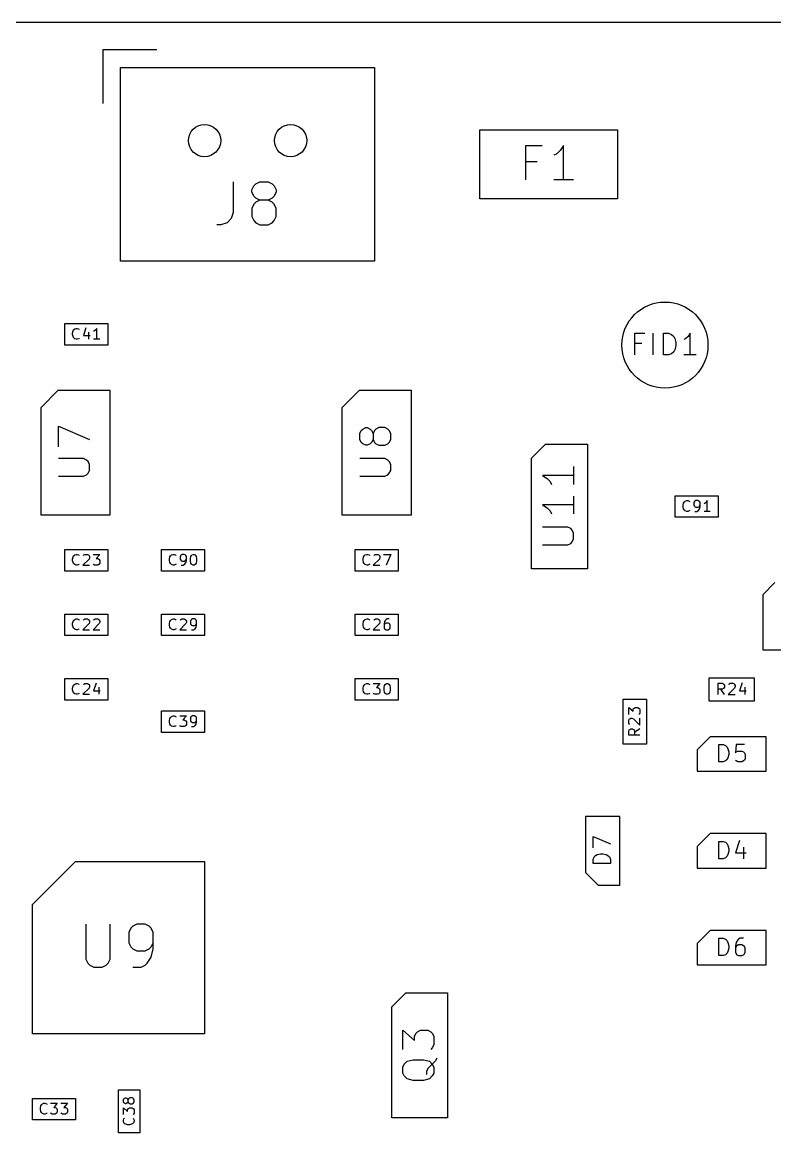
# Model space of a CAD drawing. Header units: millimetres. Extents: x 50 to 150, y -100 to -50.
# Drawn here: x 109.76 to 127.25, y -75.8 to -50 of the extents above; entities that cross this region are included whole.
import ezdxf

# ---------------------------------------------------------------- set-up
doc = ezdxf.new("R2010")
doc.units = ezdxf.units.MM
doc.layers.add('Edge.Cuts', color=254, linetype='CONTINUOUS', true_color=0xd0d2cd)
doc.layers.add('F.Fab', color=9, linetype='CONTINUOUS', true_color=0xafafaf)

msp = doc.modelspace()

# ---------------------------------------------------------------- linework, layer by layer
at = {"layer": 'Edge.Cuts', "linetype": 'CONTINUOUS'}
msp.add_line((52, -50), (148, -50), dxfattribs=at)
at = {"layer": 'Edge.Cuts'}
for centre in [(114, -52.75), (116, -52.75)]:
    msp.add_circle(centre, 0.375, dxfattribs=at)
at = {"layer": 'F.Fab', "linetype": 'CONTINUOUS'}
for p, q in [((111.64, -50.64), (111.64, -51.89)), ((112.89, -50.64), (111.64, -50.64)), ((112.05, -51.05), (117.95, -51.05)), ((112.05, -55.55), (112.05, -51.05)), ((117.95, -51.05), (117.95, -55.55)), ((120.4, -52.5), (123.6, -52.5)), ((120.4, -54.1), (120.4, -52.5)), ((123.6, -52.5), (123.6, -54.1)), ((121.466667, -53.663855), (121.466667, -52.863855)), ((121.466667, -52.863855), (121.847619, -52.863855)), ((122.342857, -52.863855), (122.266666, -52.97814)), ((122.342857, -53.663855), (122.342857, -52.863855)), ((122.190476, -53.054331), (122.114285, -53.092426)), ((122.266666, -52.97814), (122.190476, -53.054331)), ((121.733333, -53.244807), (121.466667, -53.244807)), ((122.571428, -53.663855), (122.114285, -53.663855)), ((114.666666, -53.704819), (114.666666, -54.419104)), ((115.095238, -53.895295), (115.142857, -53.800057)), ((115.095238, -53.942914), (115.095238, -53.895295)), ((115.142857, -53.800057), (115.190476, -53.752438)), ((115.190476, -53.752438), (115.285714, -53.704819)), ((115.285714, -53.704819), (115.47619, -53.704819)), ((115.47619, -53.704819), (115.571428, -53.752438)), ((115.571428, -53.752438), (115.619047, -53.800057)), ((115.619047, -53.800057), (115.666666, -53.895295)), ((115.666666, -53.895295), (115.666666, -53.942914)), ((115.142857, -54.038152), (115.095238, -53.942914)), ((115.190476, -54.085771), (115.142857, -54.038152)), ((115.285714, -54.13339), (115.190476, -54.085771)), ((115.285714, -54.13339), (115.190476, -54.181009)), ((115.47619, -54.13339), (115.285714, -54.13339)), ((115.571428, -54.085771), (115.47619, -54.13339)), ((115.571428, -54.181009), (115.47619, -54.13339)), ((115.619047, -54.038152), (115.571428, -54.085771)), ((115.666666, -53.942914), (115.619047, -54.038152)), ((123.6, -54.1), (120.4, -54.1)), ((114.666666, -54.419104), (114.619047, -54.561961)), ((115.142857, -54.228628), (115.095238, -54.323866)), ((115.095238, -54.323866), (115.095238, -54.514342)), ((115.190476, -54.181009), (115.142857, -54.228628)), ((115.619047, -54.228628), (115.571428, -54.181009)), ((115.666666, -54.323866), (115.619047, -54.228628)), ((115.666666, -54.514342), (115.666666, -54.323866)), ((114.523809, -54.6572), (114.380952, -54.704819)), ((114.619047, -54.561961), (114.523809, -54.6572)), ((115.095238, -54.514342), (115.142857, -54.60958)), ((115.142857, -54.60958), (115.190476, -54.6572)), ((115.190476, -54.6572), (115.285714, -54.704819)), ((115.47619, -54.704819), (115.571428, -54.6572)), ((115.571428, -54.6572), (115.619047, -54.60958)), ((115.619047, -54.60958), (115.666666, -54.514342)), ((114.380952, -54.704819), (114.285714, -54.704819)), ((115.285714, -54.704819), (115.47619, -54.704819)), ((117.95, -55.55), (112.05, -55.55)), ((110.75, -57), (111.75, -57)), ((110.75, -57.5), (110.75, -57)), ((111.75, -57), (111.75, -57.5)), ((110.934524, -57.220717), (110.946428, -57.173098)), ((110.934524, -57.256431), (110.934524, -57.220717)), ((110.946428, -57.30405), (110.934524, -57.256431)), ((110.946428, -57.173098), (110.958333, -57.149289)), ((110.958333, -57.149289), (110.982143, -57.125479)), ((110.982143, -57.125479), (111.017857, -57.113574)), ((111.017857, -57.113574), (111.041666, -57.113574)), ((111.041666, -57.113574), (111.077381, -57.125479)), ((111.077381, -57.125479), (111.089285, -57.137384)), ((111.244047, -57.10167), (111.184524, -57.280241)), ((111.303571, -57.196908), (111.303571, -57.363574)), ((111.446428, -57.173098), (111.422619, -57.185003)), ((111.470238, -57.149289), (111.446428, -57.173098)), ((111.494047, -57.113574), (111.470238, -57.149289)), ((111.494047, -57.363574), (111.494047, -57.113574)), ((123.997619, -57.727149), (123.997619, -57.227149)), ((123.997619, -57.227149), (124.235714, -57.227149)), ((124.42619, -57.727149), (124.42619, -57.227149)), ((124.664285, -57.727149), (124.664285, -57.227149)), ((124.664285, -57.227149), (124.783333, -57.227149)), ((124.783333, -57.227149), (124.854761, -57.250959)), ((124.854761, -57.250959), (124.90238, -57.298578)), ((125.283333, -57.227149), (125.235714, -57.298578)), ((125.283333, -57.727149), (125.283333, -57.227149)), ((111.75, -57.5), (110.75, -57.5)), ((110.958333, -57.32786), (110.946428, -57.30405)), ((110.982143, -57.35167), (110.958333, -57.32786)), ((111.017857, -57.363574), (110.982143, -57.35167)), ((111.041666, -57.363574), (111.017857, -57.363574)), ((111.077381, -57.35167), (111.041666, -57.363574)), ((111.089285, -57.339765), (111.077381, -57.35167)), ((111.184524, -57.280241), (111.339285, -57.280241)), ((111.565476, -57.363574), (111.422619, -57.363574)), ((124.164286, -57.465244), (123.997619, -57.465244)), ((124.90238, -57.298578), (124.92619, -57.346197)), ((124.92619, -57.346197), (124.949999, -57.441435)), ((124.949999, -57.512863), (124.92619, -57.608101)), ((124.949999, -57.441435), (124.949999, -57.512863)), ((125.188095, -57.346197), (125.140476, -57.370006)), ((125.235714, -57.298578), (125.188095, -57.346197)), ((124.783333, -57.727149), (124.664285, -57.727149)), ((124.854761, -57.70334), (124.783333, -57.727149)), ((124.90238, -57.65572), (124.854761, -57.70334)), ((124.92619, -57.608101), (124.90238, -57.65572)), ((125.42619, -57.727149), (125.140476, -57.727149)), ((110.2, -58.95), (110.6, -58.55)), ((110.6, -58.55), (111.8, -58.55)), ((111.8, -58.55), (111.8, -61.45)), ((117.2, -58.95), (117.6, -58.55)), ((117.6, -58.55), (118.8, -58.55)), ((118.8, -58.55), (118.8, -61.45)), ((110.2, -61.45), (110.2, -58.95)), ((117.2, -61.45), (117.2, -58.95)), ((110.607365, -59.862856), (110.607365, -59.382856)), ((110.607365, -59.382856), (111.327365, -59.691428)), ((117.607365, -59.554285), (117.641651, -59.485714)), ((117.607365, -59.691428), (117.607365, -59.554285)), ((117.641651, -59.485714), (117.675937, -59.451428)), ((117.675937, -59.451428), (117.744508, -59.417142)), ((117.744508, -59.417142), (117.778794, -59.417142)), ((117.778794, -59.417142), (117.847365, -59.451428)), ((117.847365, -59.451428), (117.881651, -59.485714)), ((117.881651, -59.485714), (117.915937, -59.554285)), ((117.950222, -59.485714), (117.915937, -59.554285)), ((117.915937, -59.554285), (117.915937, -59.691428)), ((117.984508, -59.451428), (117.950222, -59.485714)), ((118.05308, -59.417142), (117.984508, -59.451428)), ((118.190222, -59.417142), (118.05308, -59.417142)), ((118.258794, -59.451428), (118.190222, -59.417142)), ((118.29308, -59.485714), (118.258794, -59.451428)), ((118.327365, -59.554285), (118.29308, -59.485714)), ((118.327365, -59.691428), (118.327365, -59.554285)), ((117.641651, -59.759999), (117.607365, -59.691428)), ((117.675937, -59.794285), (117.641651, -59.759999)), ((117.744508, -59.828571), (117.675937, -59.794285)), ((117.778794, -59.828571), (117.744508, -59.828571)), ((117.847365, -59.794285), (117.778794, -59.828571)), ((117.881651, -59.759999), (117.847365, -59.794285)), ((117.915937, -59.691428), (117.881651, -59.759999)), ((117.915937, -59.691428), (117.950222, -59.759999)), ((117.950222, -59.759999), (117.984508, -59.794285)), ((117.984508, -59.794285), (118.05308, -59.828571)), ((118.05308, -59.828571), (118.190222, -59.828571)), ((118.190222, -59.828571), (118.258794, -59.794285)), ((118.258794, -59.794285), (118.29308, -59.759999)), ((118.29308, -59.759999), (118.327365, -59.691428)), ((121.6, -60.125), (121.925, -59.8)), ((121.925, -59.8), (122.9, -59.8)), ((122.9, -59.8), (122.9, -62.7)), ((111.190222, -60.137142), (110.607365, -60.137142)), ((111.258794, -60.171428), (111.190222, -60.137142)), ((111.29308, -60.205714), (111.258794, -60.171428)), ((111.327365, -60.274285), (111.29308, -60.205714)), ((111.327365, -60.411428), (111.327365, -60.274285)), ((118.190222, -60.137142), (117.607365, -60.137142)), ((118.258794, -60.171428), (118.190222, -60.137142)), ((118.29308, -60.205714), (118.258794, -60.171428)), ((118.327365, -60.274285), (118.29308, -60.205714)), ((118.327365, -60.411428), (118.327365, -60.274285)), ((121.6, -62.7), (121.6, -60.125)), ((122.577365, -60.324285), (122.577365, -60.735714)), ((110.607365, -60.548571), (111.190222, -60.548571)), ((111.190222, -60.548571), (111.258794, -60.514285)), ((111.258794, -60.514285), (111.29308, -60.48)), ((111.29308, -60.48), (111.327365, -60.411428)), ((117.607365, -60.548571), (118.190222, -60.548571)), ((118.190222, -60.548571), (118.258794, -60.514285)), ((118.258794, -60.514285), (118.29308, -60.48)), ((118.29308, -60.48), (118.327365, -60.411428)), ((122.577365, -60.529999), (121.857365, -60.529999)), ((121.857365, -60.529999), (121.960222, -60.598571)), ((121.960222, -60.598571), (122.028794, -60.667142)), ((122.028794, -60.667142), (122.06308, -60.735714)), ((122.577365, -61.009999), (122.577365, -61.421428)), ((124.9375, -61), (125.9375, -61)), ((124.9375, -61.5), (124.9375, -61)), ((125.145833, -61.149289), (125.169643, -61.125479)), ((125.169643, -61.125479), (125.205357, -61.113574)), ((125.205357, -61.113574), (125.229166, -61.113574)), ((125.229166, -61.113574), (125.264881, -61.125479)), ((125.264881, -61.125479), (125.276785, -61.137384)), ((125.383928, -61.137384), (125.372024, -61.161193)), ((125.395833, -61.125479), (125.383928, -61.137384)), ((125.419643, -61.113574), (125.395833, -61.125479)), ((125.467262, -61.113574), (125.419643, -61.113574)), ((125.491071, -61.125479), (125.467262, -61.113574)), ((125.502976, -61.137384), (125.491071, -61.125479)), ((125.514881, -61.161193), (125.502976, -61.137384)), ((125.681547, -61.113574), (125.657738, -61.149289)), ((125.681547, -61.363574), (125.681547, -61.113574)), ((125.9375, -61), (125.9375, -61.5)), ((122.577365, -61.215713), (121.857365, -61.215713)), ((121.857365, -61.215713), (121.960222, -61.284285)), ((121.960222, -61.284285), (122.028794, -61.352856)), ((122.028794, -61.352856), (122.06308, -61.421428)), ((125.122024, -61.220717), (125.133928, -61.173098)), ((125.122024, -61.256431), (125.122024, -61.220717)), ((125.133928, -61.30405), (125.122024, -61.256431)), ((125.133928, -61.173098), (125.145833, -61.149289)), ((125.145833, -61.32786), (125.133928, -61.30405)), ((125.169643, -61.35167), (125.145833, -61.32786)), ((125.205357, -61.363574), (125.169643, -61.35167)), ((125.229166, -61.363574), (125.205357, -61.363574)), ((125.264881, -61.35167), (125.229166, -61.363574)), ((125.276785, -61.339765), (125.264881, -61.35167)), ((125.372024, -61.161193), (125.372024, -61.220717)), ((125.372024, -61.220717), (125.383928, -61.244527)), ((125.383928, -61.244527), (125.395833, -61.256431)), ((125.395833, -61.256431), (125.419643, -61.268336)), ((125.395833, -61.363574), (125.443452, -61.363574)), ((125.419643, -61.268336), (125.467262, -61.268336)), ((125.443452, -61.363574), (125.467262, -61.35167)), ((125.467262, -61.268336), (125.491071, -61.256431)), ((125.467262, -61.35167), (125.479166, -61.339765)), ((125.479166, -61.339765), (125.502976, -61.30405)), ((125.491071, -61.256431), (125.502976, -61.244527)), ((125.502976, -61.244527), (125.514881, -61.220717)), ((125.502976, -61.30405), (125.514881, -61.256431)), ((125.514881, -61.256431), (125.514881, -61.161193)), ((125.633928, -61.173098), (125.610119, -61.185003)), ((125.752976, -61.363574), (125.610119, -61.363574)), ((125.657738, -61.149289), (125.633928, -61.173098)), ((111.8, -61.45), (110.2, -61.45)), ((118.8, -61.45), (117.2, -61.45)), ((125.9375, -61.5), (124.9375, -61.5)), ((122.440222, -61.729999), (121.857365, -61.729999)), ((122.508794, -61.764285), (122.440222, -61.729999)), ((122.54308, -61.798571), (122.508794, -61.764285)), ((122.577365, -61.867142), (122.54308, -61.798571)), ((122.577365, -62.004285), (122.577365, -61.867142)), ((121.857365, -62.141428), (122.440222, -62.141428)), ((122.440222, -62.141428), (122.508794, -62.107142)), ((122.508794, -62.107142), (122.54308, -62.072857)), ((122.54308, -62.072857), (122.577365, -62.004285)), ((110.75, -62.25), (111.75, -62.25)), ((110.75, -62.75), (110.75, -62.25)), ((110.934524, -62.470717), (110.946428, -62.423098)), ((110.946428, -62.423098), (110.958333, -62.399289)), ((110.958333, -62.399289), (110.982143, -62.375479)), ((110.982143, -62.375479), (111.017857, -62.363574)), ((111.017857, -62.363574), (111.041666, -62.363574)), ((111.041666, -62.363574), (111.077381, -62.375479)), ((111.077381, -62.375479), (111.089285, -62.387384)), ((111.184524, -62.387384), (111.196428, -62.375479)), ((111.196428, -62.375479), (111.220238, -62.363574)), ((111.220238, -62.363574), (111.279762, -62.363574)), ((111.279762, -62.363574), (111.303571, -62.375479)), ((111.303571, -62.375479), (111.315476, -62.387384)), ((111.315476, -62.387384), (111.327381, -62.411193)), ((111.327381, -62.435003), (111.315476, -62.470717)), ((111.327381, -62.411193), (111.327381, -62.435003)), ((111.410714, -62.363574), (111.565476, -62.363574)), ((111.565476, -62.363574), (111.482142, -62.458812)), ((111.75, -62.25), (111.75, -62.75)), ((113, -62.25), (114, -62.25)), ((113, -62.75), (113, -62.25)), ((113.184524, -62.470717), (113.196428, -62.423098)), ((113.196428, -62.423098), (113.208333, -62.399289)), ((113.208333, -62.399289), (113.232143, -62.375479)), ((113.232143, -62.375479), (113.267857, -62.363574)), ((113.267857, -62.363574), (113.291666, -62.363574)), ((113.291666, -62.363574), (113.327381, -62.375479)), ((113.327381, -62.375479), (113.339285, -62.387384)), ((113.446428, -62.387384), (113.434524, -62.411193)), ((113.434524, -62.411193), (113.434524, -62.470717)), ((113.458333, -62.375479), (113.446428, -62.387384)), ((113.482143, -62.363574), (113.458333, -62.375479)), ((113.529762, -62.363574), (113.482143, -62.363574)), ((113.553571, -62.375479), (113.529762, -62.363574)), ((113.565476, -62.387384), (113.553571, -62.375479)), ((113.577381, -62.411193), (113.565476, -62.387384)), ((113.577381, -62.506431), (113.577381, -62.411193)), ((113.672619, -62.458812), (113.684523, -62.411193)), ((113.684523, -62.411193), (113.696428, -62.387384)), ((113.696428, -62.387384), (113.708333, -62.375479)), ((113.708333, -62.375479), (113.732142, -62.363574)), ((113.732142, -62.363574), (113.755952, -62.363574)), ((113.755952, -62.363574), (113.779761, -62.375479)), ((113.779761, -62.375479), (113.791666, -62.387384)), ((113.791666, -62.387384), (113.803571, -62.411193)), ((113.803571, -62.411193), (113.815476, -62.458812)), ((114, -62.25), (114, -62.75)), ((117.5, -62.25), (118.5, -62.25)), ((117.5, -62.75), (117.5, -62.25)), ((117.684524, -62.470717), (117.696428, -62.423098)), ((117.696428, -62.423098), (117.708333, -62.399289)), ((117.708333, -62.399289), (117.732143, -62.375479)), ((117.732143, -62.375479), (117.767857, -62.363574)), ((117.767857, -62.363574), (117.791666, -62.363574)), ((117.791666, -62.363574), (117.827381, -62.375479)), ((117.827381, -62.375479), (117.839285, -62.387384)), ((117.934524, -62.387384), (117.946428, -62.375479)), ((117.946428, -62.375479), (117.970238, -62.363574)), ((117.970238, -62.363574), (118.029762, -62.363574)), ((118.029762, -62.363574), (118.053571, -62.375479)), ((118.053571, -62.375479), (118.065476, -62.387384)), ((118.065476, -62.387384), (118.077381, -62.411193)), ((118.077381, -62.435003), (118.065476, -62.470717)), ((118.077381, -62.411193), (118.077381, -62.435003)), ((118.160714, -62.363574), (118.32738, -62.363574)), ((118.32738, -62.363574), (118.220238, -62.613574)), ((118.5, -62.25), (118.5, -62.75)), ((110.934524, -62.506431), (110.934524, -62.470717)), ((110.946428, -62.55405), (110.934524, -62.506431)), ((110.958333, -62.57786), (110.946428, -62.55405)), ((110.982143, -62.60167), (110.958333, -62.57786)), ((111.017857, -62.613574), (110.982143, -62.60167)), ((111.041666, -62.613574), (111.017857, -62.613574)), ((111.077381, -62.60167), (111.041666, -62.613574)), ((111.089285, -62.589765), (111.077381, -62.60167)), ((111.315476, -62.470717), (111.172619, -62.613574)), ((111.172619, -62.613574), (111.327381, -62.613574)), ((111.422619, -62.60167), (111.410714, -62.589765)), ((111.446428, -62.613574), (111.422619, -62.60167)), ((111.517857, -62.613574), (111.446428, -62.613574)), ((111.482142, -62.458812), (111.517857, -62.458812)), ((111.517857, -62.458812), (111.541666, -62.470717)), ((111.541666, -62.60167), (111.517857, -62.613574)), ((111.541666, -62.470717), (111.553571, -62.482622)), ((111.553571, -62.589765), (111.541666, -62.60167)), ((111.553571, -62.482622), (111.565476, -62.506431)), ((111.565476, -62.565955), (111.553571, -62.589765)), ((111.565476, -62.506431), (111.565476, -62.565955)), ((113.184524, -62.506431), (113.184524, -62.470717)), ((113.196428, -62.55405), (113.184524, -62.506431)), ((113.208333, -62.57786), (113.196428, -62.55405)), ((113.232143, -62.60167), (113.208333, -62.57786)), ((113.267857, -62.613574), (113.232143, -62.60167)), ((113.291666, -62.613574), (113.267857, -62.613574)), ((113.327381, -62.60167), (113.291666, -62.613574)), ((113.339285, -62.589765), (113.327381, -62.60167)), ((113.434524, -62.470717), (113.446428, -62.494527)), ((113.446428, -62.494527), (113.458333, -62.506431)), ((113.458333, -62.506431), (113.482143, -62.518336)), ((113.458333, -62.613574), (113.505952, -62.613574)), ((113.482143, -62.518336), (113.529762, -62.518336)), ((113.505952, -62.613574), (113.529762, -62.60167)), ((113.529762, -62.518336), (113.553571, -62.506431)), ((113.529762, -62.60167), (113.541666, -62.589765)), ((113.541666, -62.589765), (113.565476, -62.55405)), ((113.553571, -62.506431), (113.565476, -62.494527)), ((113.565476, -62.494527), (113.577381, -62.470717)), ((113.565476, -62.55405), (113.577381, -62.506431)), ((113.672619, -62.518336), (113.672619, -62.458812)), ((113.684523, -62.565955), (113.672619, -62.518336)), ((113.696428, -62.589765), (113.684523, -62.565955)), ((113.708333, -62.60167), (113.696428, -62.589765)), ((113.732142, -62.613574), (113.708333, -62.60167)), ((113.755952, -62.613574), (113.732142, -62.613574)), ((113.779761, -62.60167), (113.755952, -62.613574)), ((113.791666, -62.589765), (113.779761, -62.60167)), ((113.803571, -62.565955), (113.791666, -62.589765)), ((113.815476, -62.518336), (113.803571, -62.565955)), ((113.815476, -62.458812), (113.815476, -62.518336)), ((117.684524, -62.506431), (117.684524, -62.470717)), ((117.696428, -62.55405), (117.684524, -62.506431)), ((117.708333, -62.57786), (117.696428, -62.55405)), ((117.732143, -62.60167), (117.708333, -62.57786)), ((117.767857, -62.613574), (117.732143, -62.60167)), ((117.791666, -62.613574), (117.767857, -62.613574)), ((117.827381, -62.60167), (117.791666, -62.613574)), ((117.839285, -62.589765), (117.827381, -62.60167)), ((118.065476, -62.470717), (117.922619, -62.613574)), ((117.922619, -62.613574), (118.077381, -62.613574)), ((111.75, -62.75), (110.75, -62.75)), ((114, -62.75), (113, -62.75)), ((118.5, -62.75), (117.5, -62.75)), ((122.9, -62.7), (121.6, -62.7)), ((127.255, -63.02), (126.975, -63.3)), ((126.975, -63.3), (126.975, -64.58)), ((110.75, -63.75), (111.75, -63.75)), ((110.75, -64.25), (110.75, -63.75)), ((110.934524, -63.970717), (110.946428, -63.923098)), ((110.934524, -64.006431), (110.934524, -63.970717)), ((110.946428, -63.923098), (110.958333, -63.899289)), ((110.958333, -63.899289), (110.982143, -63.875479)), ((110.982143, -63.875479), (111.017857, -63.863574)), ((111.017857, -63.863574), (111.041666, -63.863574)), ((111.041666, -63.863574), (111.077381, -63.875479)), ((111.077381, -63.875479), (111.089285, -63.887384)), ((111.315476, -63.970717), (111.172619, -64.113574)), ((111.184524, -63.887384), (111.196428, -63.875479)), ((111.196428, -63.875479), (111.220238, -63.863574)), ((111.220238, -63.863574), (111.279762, -63.863574)), ((111.279762, -63.863574), (111.303571, -63.875479)), ((111.303571, -63.875479), (111.315476, -63.887384)), ((111.315476, -63.887384), (111.327381, -63.911193)), ((111.327381, -63.935003), (111.315476, -63.970717)), ((111.327381, -63.911193), (111.327381, -63.935003)), ((111.553571, -63.970717), (111.410714, -64.113574)), ((111.422619, -63.887384), (111.434523, -63.875479)), ((111.434523, -63.875479), (111.458333, -63.863574)), ((111.458333, -63.863574), (111.517857, -63.863574)), ((111.517857, -63.863574), (111.541666, -63.875479)), ((111.541666, -63.875479), (111.553571, -63.887384)), ((111.553571, -63.887384), (111.565476, -63.911193)), ((111.565476, -63.935003), (111.553571, -63.970717)), ((111.565476, -63.911193), (111.565476, -63.935003)), ((111.75, -63.75), (111.75, -64.25)), ((113, -63.75), (114, -63.75)), ((113, -64.25), (113, -63.75)), ((113.184524, -63.970717), (113.196428, -63.923098)), ((113.184524, -64.006431), (113.184524, -63.970717)), ((113.196428, -63.923098), (113.208333, -63.899289)), ((113.208333, -63.899289), (113.232143, -63.875479)), ((113.232143, -63.875479), (113.267857, -63.863574)), ((113.267857, -63.863574), (113.291666, -63.863574)), ((113.291666, -63.863574), (113.327381, -63.875479)), ((113.327381, -63.875479), (113.339285, -63.887384)), ((113.565476, -63.970717), (113.422619, -64.113574)), ((113.434524, -63.887384), (113.446428, -63.875479)), ((113.446428, -63.875479), (113.470238, -63.863574)), ((113.470238, -63.863574), (113.529762, -63.863574)), ((113.529762, -63.863574), (113.553571, -63.875479)), ((113.553571, -63.875479), (113.565476, -63.887384)), ((113.565476, -63.887384), (113.577381, -63.911193)), ((113.577381, -63.935003), (113.565476, -63.970717)), ((113.577381, -63.911193), (113.577381, -63.935003)), ((113.684523, -63.887384), (113.672619, -63.911193)), ((113.672619, -63.911193), (113.672619, -63.970717)), ((113.672619, -63.970717), (113.684523, -63.994527)), ((113.696428, -63.875479), (113.684523, -63.887384)), ((113.720238, -63.863574), (113.696428, -63.875479)), ((113.767857, -63.863574), (113.720238, -63.863574)), ((113.791666, -63.875479), (113.767857, -63.863574)), ((113.803571, -63.887384), (113.791666, -63.875479)), ((113.815476, -63.911193), (113.803571, -63.887384)), ((113.803571, -63.994527), (113.815476, -63.970717)), ((113.815476, -64.006431), (113.815476, -63.911193)), ((114, -63.75), (114, -64.25)), ((117.5, -63.75), (118.5, -63.75)), ((117.5, -64.25), (117.5, -63.75)), ((117.684524, -63.970717), (117.696428, -63.923098)), ((117.684524, -64.006431), (117.684524, -63.970717)), ((117.696428, -63.923098), (117.708333, -63.899289)), ((117.708333, -63.899289), (117.732143, -63.875479)), ((117.732143, -63.875479), (117.767857, -63.863574)), ((117.767857, -63.863574), (117.791666, -63.863574)), ((117.791666, -63.863574), (117.827381, -63.875479)), ((117.827381, -63.875479), (117.839285, -63.887384)), ((118.065476, -63.970717), (117.922619, -64.113574)), ((117.934524, -63.887384), (117.946428, -63.875479)), ((117.946428, -63.875479), (117.970238, -63.863574)), ((117.970238, -63.863574), (118.029762, -63.863574)), ((118.029762, -63.863574), (118.053571, -63.875479)), ((118.053571, -63.875479), (118.065476, -63.887384)), ((118.065476, -63.887384), (118.077381, -63.911193)), ((118.077381, -63.935003), (118.065476, -63.970717)), ((118.077381, -63.911193), (118.077381, -63.935003)), ((118.184523, -63.923098), (118.172619, -63.970717)), ((118.172619, -63.970717), (118.172619, -64.065955)), ((118.184523, -63.982622), (118.172619, -64.006431)), ((118.208333, -63.887384), (118.184523, -63.923098)), ((118.196428, -63.970717), (118.184523, -63.982622)), ((118.220238, -63.958812), (118.196428, -63.970717)), ((118.220238, -63.875479), (118.208333, -63.887384)), ((118.244047, -63.863574), (118.220238, -63.875479)), ((118.267857, -63.958812), (118.220238, -63.958812)), ((118.291666, -63.863574), (118.244047, -63.863574)), ((118.291666, -63.970717), (118.267857, -63.958812)), ((118.303571, -63.982622), (118.291666, -63.970717)), ((118.315476, -64.006431), (118.303571, -63.982622)), ((118.5, -63.75), (118.5, -64.25)), ((110.946428, -64.05405), (110.934524, -64.006431)), ((110.958333, -64.07786), (110.946428, -64.05405)), ((110.982143, -64.10167), (110.958333, -64.07786)), ((111.017857, -64.113574), (110.982143, -64.10167)), ((111.041666, -64.113574), (111.017857, -64.113574)), ((111.077381, -64.10167), (111.041666, -64.113574)), ((111.089285, -64.089765), (111.077381, -64.10167)), ((111.172619, -64.113574), (111.327381, -64.113574)), ((111.410714, -64.113574), (111.565476, -64.113574)), ((113.196428, -64.05405), (113.184524, -64.006431)), ((113.208333, -64.07786), (113.196428, -64.05405)), ((113.232143, -64.10167), (113.208333, -64.07786)), ((113.267857, -64.113574), (113.232143, -64.10167)), ((113.291666, -64.113574), (113.267857, -64.113574)), ((113.327381, -64.10167), (113.291666, -64.113574)), ((113.339285, -64.089765), (113.327381, -64.10167)), ((113.422619, -64.113574), (113.577381, -64.113574)), ((113.684523, -63.994527), (113.696428, -64.006431)), ((113.696428, -64.006431), (113.720238, -64.018336)), ((113.696428, -64.113574), (113.744047, -64.113574)), ((113.720238, -64.018336), (113.767857, -64.018336)), ((113.744047, -64.113574), (113.767857, -64.10167)), ((113.767857, -64.018336), (113.791666, -64.006431)), ((113.767857, -64.10167), (113.779761, -64.089765)), ((113.779761, -64.089765), (113.803571, -64.05405)), ((113.791666, -64.006431), (113.803571, -63.994527)), ((113.803571, -64.05405), (113.815476, -64.006431)), ((117.696428, -64.05405), (117.684524, -64.006431)), ((117.708333, -64.07786), (117.696428, -64.05405)), ((117.732143, -64.10167), (117.708333, -64.07786)), ((117.767857, -64.113574), (117.732143, -64.10167)), ((117.791666, -64.113574), (117.767857, -64.113574)), ((117.827381, -64.10167), (117.791666, -64.113574)), ((117.839285, -64.089765), (117.827381, -64.10167)), ((117.922619, -64.113574), (118.077381, -64.113574)), ((118.172619, -64.065955), (118.184523, -64.089765)), ((118.184523, -64.089765), (118.196428, -64.10167)), ((118.196428, -64.10167), (118.220238, -64.113574)), ((118.220238, -64.113574), (118.267857, -64.113574)), ((118.267857, -64.113574), (118.291666, -64.10167)), ((118.291666, -64.10167), (118.303571, -64.089765)), ((118.303571, -64.089765), (118.315476, -64.065955)), ((118.315476, -64.065955), (118.315476, -64.006431)), ((111.75, -64.25), (110.75, -64.25)), ((114, -64.25), (113, -64.25)), ((118.5, -64.25), (117.5, -64.25)), ((126.975, -64.58), (128.535, -64.58)), ((110.75, -65.25), (111.75, -65.25)), ((110.75, -65.75), (110.75, -65.25)), ((111.75, -65.25), (111.75, -65.75)), ((117.5, -65.25), (118.5, -65.25)), ((117.5, -65.75), (117.5, -65.25)), ((118.5, -65.25), (118.5, -65.75)), ((125.725, -65.23), (126.775, -65.23)), ((125.725, -65.77), (125.725, -65.23)), ((126.775, -65.23), (126.775, -65.77)), ((110.934524, -65.470717), (110.946428, -65.423098)), ((110.934524, -65.506431), (110.934524, -65.470717)), ((110.946428, -65.55405), (110.934524, -65.506431)), ((110.946428, -65.423098), (110.958333, -65.399289)), ((110.958333, -65.399289), (110.982143, -65.375479)), ((110.982143, -65.375479), (111.017857, -65.363574)), ((111.017857, -65.363574), (111.041666, -65.363574)), ((111.041666, -65.363574), (111.077381, -65.375479)), ((111.077381, -65.375479), (111.089285, -65.387384)), ((111.315476, -65.470717), (111.172619, -65.613574)), ((111.184524, -65.387384), (111.196428, -65.375479)), ((111.196428, -65.375479), (111.220238, -65.363574)), ((111.220238, -65.363574), (111.279762, -65.363574)), ((111.279762, -65.363574), (111.303571, -65.375479)), ((111.303571, -65.375479), (111.315476, -65.387384)), ((111.315476, -65.387384), (111.327381, -65.411193)), ((111.327381, -65.435003), (111.315476, -65.470717)), ((111.327381, -65.411193), (111.327381, -65.435003)), ((111.482142, -65.35167), (111.422619, -65.530241)), ((111.422619, -65.530241), (111.57738, -65.530241)), ((111.541666, -65.446908), (111.541666, -65.613574)), ((117.684524, -65.470717), (117.696428, -65.423098)), ((117.684524, -65.506431), (117.684524, -65.470717)), ((117.696428, -65.55405), (117.684524, -65.506431)), ((117.696428, -65.423098), (117.708333, -65.399289)), ((117.708333, -65.399289), (117.732143, -65.375479)), ((117.732143, -65.375479), (117.767857, -65.363574)), ((117.767857, -65.363574), (117.791666, -65.363574)), ((117.791666, -65.363574), (117.827381, -65.375479)), ((117.827381, -65.375479), (117.839285, -65.387384)), ((117.922619, -65.363574), (118.077381, -65.363574)), ((118.077381, -65.363574), (117.994047, -65.458812)), ((117.994047, -65.458812), (118.029762, -65.458812)), ((118.029762, -65.458812), (118.053571, -65.470717)), ((118.053571, -65.470717), (118.065476, -65.482622)), ((118.065476, -65.482622), (118.077381, -65.506431)), ((118.077381, -65.506431), (118.077381, -65.565955)), ((118.172619, -65.458812), (118.184523, -65.411193)), ((118.172619, -65.518336), (118.172619, -65.458812)), ((118.184523, -65.565955), (118.172619, -65.518336)), ((118.184523, -65.411193), (118.196428, -65.387384)), ((118.196428, -65.387384), (118.208333, -65.375479)), ((118.208333, -65.375479), (118.232142, -65.363574)), ((118.232142, -65.363574), (118.255952, -65.363574)), ((118.255952, -65.363574), (118.279761, -65.375479)), ((118.279761, -65.375479), (118.291666, -65.387384)), ((118.291666, -65.387384), (118.303571, -65.411193)), ((118.303571, -65.411193), (118.315476, -65.458812)), ((118.315476, -65.518336), (118.303571, -65.565955)), ((118.315476, -65.458812), (118.315476, -65.518336)), ((125.934285, -65.6182), (125.934285, -65.3582)), ((125.934285, -65.3582), (126.033333, -65.3582)), ((126.033333, -65.494391), (125.934285, -65.494391)), ((126.082857, -65.6182), (125.99619, -65.494391)), ((126.033333, -65.3582), (126.058095, -65.370581)), ((126.058095, -65.48201), (126.033333, -65.494391)), ((126.058095, -65.370581), (126.070476, -65.382962)), ((126.070476, -65.469629), (126.058095, -65.48201)), ((126.070476, -65.382962), (126.082857, -65.407724)), ((126.082857, -65.444867), (126.070476, -65.469629)), ((126.082857, -65.407724), (126.082857, -65.444867)), ((126.318095, -65.469629), (126.169523, -65.6182)), ((126.181904, -65.382962), (126.194285, -65.370581)), ((126.194285, -65.370581), (126.219047, -65.3582)), ((126.219047, -65.3582), (126.280952, -65.3582)), ((126.280952, -65.3582), (126.305714, -65.370581)), ((126.305714, -65.370581), (126.318095, -65.382962)), ((126.318095, -65.382962), (126.330476, -65.407724)), ((126.330476, -65.432486), (126.318095, -65.469629)), ((126.330476, -65.407724), (126.330476, -65.432486)), ((126.491428, -65.34582), (126.429523, -65.531534)), ((126.429523, -65.531534), (126.590476, -65.531534)), ((126.553333, -65.444867), (126.553333, -65.6182)), ((111.75, -65.75), (110.75, -65.75)), ((110.958333, -65.57786), (110.946428, -65.55405)), ((110.982143, -65.60167), (110.958333, -65.57786)), ((111.017857, -65.613574), (110.982143, -65.60167)), ((111.041666, -65.613574), (111.017857, -65.613574)), ((111.077381, -65.60167), (111.041666, -65.613574)), ((111.089285, -65.589765), (111.077381, -65.60167)), ((111.172619, -65.613574), (111.327381, -65.613574)), ((118.5, -65.75), (117.5, -65.75)), ((117.708333, -65.57786), (117.696428, -65.55405)), ((117.732143, -65.60167), (117.708333, -65.57786)), ((117.767857, -65.613574), (117.732143, -65.60167)), ((117.791666, -65.613574), (117.767857, -65.613574)), ((117.827381, -65.60167), (117.791666, -65.613574)), ((117.839285, -65.589765), (117.827381, -65.60167)), ((117.934524, -65.60167), (117.922619, -65.589765)), ((117.958333, -65.613574), (117.934524, -65.60167)), ((118.029762, -65.613574), (117.958333, -65.613574)), ((118.053571, -65.60167), (118.029762, -65.613574)), ((118.065476, -65.589765), (118.053571, -65.60167)), ((118.077381, -65.565955), (118.065476, -65.589765)), ((118.196428, -65.589765), (118.184523, -65.565955)), ((118.208333, -65.60167), (118.196428, -65.589765)), ((118.232142, -65.613574), (118.208333, -65.60167)), ((118.255952, -65.613574), (118.232142, -65.613574)), ((118.279761, -65.60167), (118.255952, -65.613574)), ((118.291666, -65.589765), (118.279761, -65.60167)), ((118.303571, -65.565955), (118.291666, -65.589765)), ((123.73, -65.725), (124.27, -65.725)), ((123.73, -66.775), (123.73, -65.725)), ((124.27, -65.725), (124.27, -66.775)), ((126.775, -65.77), (125.725, -65.77)), ((126.169523, -65.6182), (126.330476, -65.6182)), ((113, -66), (114, -66)), ((113, -66.5), (113, -66)), ((114, -66), (114, -66.5)), ((123.8582, -66.082857), (123.8582, -65.921904)), ((123.8582, -65.921904), (123.957248, -66.008571)), ((123.957248, -65.971428), (123.969629, -65.946666)), ((123.957248, -66.008571), (123.957248, -65.971428)), ((123.969629, -65.946666), (123.98201, -65.934285)), ((123.98201, -65.934285), (124.006772, -65.921904)), ((124.006772, -65.921904), (124.068677, -65.921904)), ((124.068677, -65.921904), (124.093439, -65.934285)), ((124.093439, -65.934285), (124.10582, -65.946666)), ((124.10582, -65.946666), (124.1182, -65.971428)), ((124.1182, -66.045714), (124.10582, -66.070476)), ((124.1182, -65.971428), (124.1182, -66.045714)), ((113.184524, -66.220717), (113.196428, -66.173098)), ((113.184524, -66.256431), (113.184524, -66.220717)), ((113.196428, -66.30405), (113.184524, -66.256431)), ((113.196428, -66.173098), (113.208333, -66.149289)), ((113.208333, -66.32786), (113.196428, -66.30405)), ((113.208333, -66.149289), (113.232143, -66.125479)), ((113.232143, -66.125479), (113.267857, -66.113574)), ((113.267857, -66.113574), (113.291666, -66.113574)), ((113.291666, -66.113574), (113.327381, -66.125479)), ((113.327381, -66.125479), (113.339285, -66.137384)), ((113.422619, -66.113574), (113.577381, -66.113574)), ((113.577381, -66.113574), (113.494047, -66.208812)), ((113.494047, -66.208812), (113.529762, -66.208812)), ((113.529762, -66.208812), (113.553571, -66.220717)), ((113.553571, -66.220717), (113.565476, -66.232622)), ((113.565476, -66.232622), (113.577381, -66.256431)), ((113.577381, -66.256431), (113.577381, -66.315955)), ((113.684523, -66.137384), (113.672619, -66.161193)), ((113.672619, -66.161193), (113.672619, -66.220717)), ((113.672619, -66.220717), (113.684523, -66.244527)), ((113.696428, -66.125479), (113.684523, -66.137384)), ((113.684523, -66.244527), (113.696428, -66.256431)), ((113.720238, -66.113574), (113.696428, -66.125479)), ((113.696428, -66.256431), (113.720238, -66.268336)), ((113.767857, -66.113574), (113.720238, -66.113574)), ((113.720238, -66.268336), (113.767857, -66.268336)), ((113.791666, -66.125479), (113.767857, -66.113574)), ((113.767857, -66.268336), (113.791666, -66.256431)), ((113.779761, -66.339765), (113.803571, -66.30405)), ((113.803571, -66.137384), (113.791666, -66.125479)), ((113.791666, -66.256431), (113.803571, -66.244527)), ((113.815476, -66.161193), (113.803571, -66.137384)), ((113.803571, -66.244527), (113.815476, -66.220717)), ((113.803571, -66.30405), (113.815476, -66.256431)), ((113.815476, -66.256431), (113.815476, -66.161193)), ((123.8582, -66.219047), (123.870581, -66.194285)), ((123.8582, -66.280952), (123.8582, -66.219047)), ((123.870581, -66.305714), (123.8582, -66.280952)), ((123.870581, -66.194285), (123.882962, -66.181904)), ((123.882962, -66.318095), (123.870581, -66.305714)), ((123.882962, -66.181904), (123.907724, -66.169523)), ((123.907724, -66.169523), (123.932486, -66.169523)), ((123.932486, -66.169523), (123.969629, -66.181904)), ((123.969629, -66.181904), (124.1182, -66.330476)), ((124.10582, -66.070476), (124.093439, -66.082857)), ((124.1182, -66.330476), (124.1182, -66.169523)), ((114, -66.5), (113, -66.5)), ((113.232143, -66.35167), (113.208333, -66.32786)), ((113.267857, -66.363574), (113.232143, -66.35167)), ((113.291666, -66.363574), (113.267857, -66.363574)), ((113.327381, -66.35167), (113.291666, -66.363574)), ((113.339285, -66.339765), (113.327381, -66.35167)), ((113.434524, -66.35167), (113.422619, -66.339765)), ((113.458333, -66.363574), (113.434524, -66.35167)), ((113.529762, -66.363574), (113.458333, -66.363574)), ((113.553571, -66.35167), (113.529762, -66.363574)), ((113.565476, -66.339765), (113.553571, -66.35167)), ((113.577381, -66.315955), (113.565476, -66.339765)), ((113.696428, -66.363574), (113.744047, -66.363574)), ((113.744047, -66.363574), (113.767857, -66.35167)), ((113.767857, -66.35167), (113.779761, -66.339765)), ((123.8582, -66.466666), (123.870581, -66.441904)), ((123.8582, -66.565714), (123.8582, -66.466666)), ((123.870581, -66.441904), (123.882962, -66.429523)), ((123.882962, -66.429523), (123.907724, -66.417142)), ((123.907724, -66.417142), (123.944867, -66.417142)), ((123.944867, -66.417142), (123.969629, -66.429523)), ((123.969629, -66.429523), (123.98201, -66.441904)), ((123.98201, -66.441904), (123.994391, -66.466666)), ((124.1182, -66.417142), (123.994391, -66.503809)), ((123.994391, -66.466666), (123.994391, -66.565714)), ((124.27, -66.775), (123.73, -66.775)), ((124.1182, -66.565714), (123.8582, -66.565714)), ((125.75, -66.6), (125.45, -66.9)), ((127.05, -66.6), (125.75, -66.6)), ((125.954762, -67.181927), (125.954762, -66.781927)), ((125.954762, -66.781927), (126.05, -66.781927)), ((126.05, -66.781927), (126.107143, -66.800975)), ((126.107143, -66.800975), (126.145238, -66.83907)), ((126.354762, -66.781927), (126.335714, -66.972403)), ((126.545238, -66.781927), (126.354762, -66.781927)), ((127.05, -67.4), (127.05, -66.6)), ((125.45, -66.9), (125.45, -67.4)), ((126.145238, -66.83907), (126.164285, -66.877165)), ((126.164285, -66.877165), (126.183333, -66.953356)), ((126.183333, -67.010499), (126.164285, -67.086689)), ((126.183333, -66.953356), (126.183333, -67.010499)), ((126.335714, -66.972403), (126.354762, -66.953356)), ((126.354762, -66.953356), (126.392857, -66.934308)), ((126.392857, -66.934308), (126.488095, -66.934308)), ((126.488095, -66.934308), (126.52619, -66.953356)), ((126.52619, -66.953356), (126.545238, -66.972403)), ((126.545238, -66.972403), (126.564285, -67.010499)), ((126.564285, -67.010499), (126.564285, -67.105737)), ((126.05, -67.181927), (125.954762, -67.181927)), ((126.107143, -67.16288), (126.05, -67.181927)), ((126.145238, -67.124784), (126.107143, -67.16288)), ((126.164285, -67.086689), (126.145238, -67.124784)), ((126.354762, -67.16288), (126.335714, -67.143832)), ((126.392857, -67.181927), (126.354762, -67.16288)), ((126.488095, -67.181927), (126.392857, -67.181927)), ((126.52619, -67.16288), (126.488095, -67.181927)), ((126.545238, -67.143832), (126.52619, -67.16288)), ((126.564285, -67.105737), (126.545238, -67.143832)), ((125.45, -67.4), (127.05, -67.4)), ((122.85, -68.45), (122.85, -69.75)), ((123.65, -68.45), (122.85, -68.45)), ((123.65, -70.05), (123.65, -68.45)), ((125.75, -68.85), (125.45, -69.15)), ((127.05, -68.85), (125.75, -68.85)), ((127.05, -69.65), (127.05, -68.85)), ((123.031927, -69.183333), (123.031927, -68.916666)), ((123.031927, -68.916666), (123.431927, -69.088095)), ((125.954762, -69.431927), (125.954762, -69.031927)), ((125.954762, -69.031927), (126.05, -69.031927)), ((126.05, -69.031927), (126.107143, -69.050975)), ((126.107143, -69.050975), (126.145238, -69.08907)), ((126.145238, -69.08907), (126.164285, -69.127165)), ((126.164285, -69.127165), (126.183333, -69.203356)), ((126.430952, -69.01288), (126.335714, -69.298594)), ((123.031927, -69.449999), (123.050975, -69.392856)), ((123.050975, -69.392856), (123.08907, -69.354761)), ((123.08907, -69.354761), (123.127165, -69.335714)), ((123.127165, -69.335714), (123.203356, -69.316666)), ((123.203356, -69.316666), (123.260499, -69.316666)), ((123.260499, -69.316666), (123.336689, -69.335714)), ((123.336689, -69.335714), (123.374784, -69.354761)), ((123.374784, -69.354761), (123.41288, -69.392856)), ((123.41288, -69.392856), (123.431927, -69.449999)), ((125.45, -69.15), (125.45, -69.65)), ((126.145238, -69.374784), (126.107143, -69.41288)), ((126.164285, -69.336689), (126.145238, -69.374784)), ((126.183333, -69.260499), (126.164285, -69.336689)), ((126.183333, -69.203356), (126.183333, -69.260499)), ((126.335714, -69.298594), (126.583333, -69.298594)), ((126.52619, -69.16526), (126.52619, -69.431927)), ((110, -70.5), (111, -69.5)), ((111, -69.5), (114, -69.5)), ((114, -69.5), (114, -73.5)), ((123.031927, -69.545237), (123.031927, -69.449999)), ((123.431927, -69.545237), (123.031927, -69.545237)), ((123.431927, -69.449999), (123.431927, -69.545237)), ((125.45, -69.65), (127.05, -69.65)), ((126.05, -69.431927), (125.954762, -69.431927)), ((126.107143, -69.41288), (126.05, -69.431927)), ((122.85, -69.75), (123.15, -70.05)), ((123.15, -70.05), (123.65, -70.05)), ((110, -73.5), (110, -70.5)), ((111.238095, -70.954819), (111.238095, -71.764342)), ((111.809523, -71.764342), (111.809523, -70.954819)), ((112.285714, -71.050057), (112.238095, -71.145295)), ((112.238095, -71.145295), (112.238095, -71.38339)), ((112.333333, -71.002438), (112.285714, -71.050057)), ((112.428571, -70.954819), (112.333333, -71.002438)), ((112.619047, -70.954819), (112.428571, -70.954819)), ((112.714285, -71.002438), (112.619047, -70.954819)), ((112.761904, -71.050057), (112.714285, -71.002438)), ((112.809523, -71.145295), (112.761904, -71.050057)), ((112.809523, -71.526247), (112.809523, -71.145295)), ((125.75, -71.1), (125.45, -71.4)), ((127.05, -71.1), (125.75, -71.1)), ((127.05, -71.9), (127.05, -71.1)), ((112.238095, -71.38339), (112.285714, -71.478628)), ((112.761904, -71.478628), (112.809523, -71.38339)), ((125.45, -71.4), (125.45, -71.9)), ((125.954762, -71.681927), (125.954762, -71.281927)), ((125.954762, -71.281927), (126.05, -71.281927)), ((126.05, -71.281927), (126.107143, -71.300975)), ((126.107143, -71.300975), (126.145238, -71.33907)), ((126.145238, -71.33907), (126.164285, -71.377165)), ((126.164285, -71.377165), (126.183333, -71.453356)), ((126.183333, -71.453356), (126.183333, -71.510499)), ((126.354762, -71.377165), (126.335714, -71.453356)), ((126.335714, -71.453356), (126.335714, -71.605737)), ((126.392857, -71.320022), (126.354762, -71.377165)), ((126.373809, -71.453356), (126.354762, -71.472403)), ((126.411904, -71.434308), (126.373809, -71.453356)), ((126.411904, -71.300975), (126.392857, -71.320022)), ((126.45, -71.281927), (126.411904, -71.300975)), ((126.488095, -71.434308), (126.411904, -71.434308)), ((126.52619, -71.281927), (126.45, -71.281927)), ((126.52619, -71.453356), (126.488095, -71.434308)), ((126.545238, -71.472403), (126.52619, -71.453356)), ((112.285714, -71.478628), (112.333333, -71.526247)), ((112.333333, -71.526247), (112.428571, -71.573866)), ((112.428571, -71.573866), (112.619047, -71.573866)), ((112.619047, -71.573866), (112.714285, -71.526247)), ((112.666666, -71.85958), (112.761904, -71.716723)), ((112.714285, -71.526247), (112.761904, -71.478628)), ((112.761904, -71.716723), (112.809523, -71.526247)), ((126.05, -71.681927), (125.954762, -71.681927)), ((126.107143, -71.66288), (126.05, -71.681927)), ((126.145238, -71.624784), (126.107143, -71.66288)), ((126.164285, -71.586689), (126.145238, -71.624784)), ((126.183333, -71.510499), (126.164285, -71.586689)), ((126.354762, -71.472403), (126.335714, -71.510499)), ((126.335714, -71.605737), (126.354762, -71.643832)), ((126.354762, -71.643832), (126.373809, -71.66288)), ((126.373809, -71.66288), (126.411904, -71.681927)), ((126.411904, -71.681927), (126.488095, -71.681927)), ((126.488095, -71.681927), (126.52619, -71.66288)), ((126.52619, -71.66288), (126.545238, -71.643832)), ((126.564285, -71.510499), (126.545238, -71.472403)), ((126.545238, -71.643832), (126.564285, -71.605737)), ((126.564285, -71.605737), (126.564285, -71.510499)), ((111.238095, -71.764342), (111.285714, -71.85958)), ((111.285714, -71.85958), (111.333333, -71.9072)), ((111.333333, -71.9072), (111.428571, -71.954819)), ((111.428571, -71.954819), (111.619047, -71.954819)), ((111.619047, -71.954819), (111.714285, -71.9072)), ((111.714285, -71.9072), (111.761904, -71.85958)), ((111.761904, -71.85958), (111.809523, -71.764342)), ((112.333333, -71.954819), (112.523809, -71.954819)), ((112.523809, -71.954819), (112.619047, -71.9072)), ((112.619047, -71.9072), (112.666666, -71.85958)), ((125.45, -71.9), (127.05, -71.9)), ((118.35, -72.875), (118.675, -72.55)), ((118.675, -72.55), (119.65, -72.55)), ((119.65, -72.55), (119.65, -75.45)), ((118.35, -75.45), (118.35, -72.875)), ((114, -73.5), (110, -73.5)), ((118.607365, -73.862856), (118.607365, -73.417142)), ((118.607365, -73.417142), (118.881651, -73.657142)), ((118.881651, -73.554285), (118.915937, -73.485714)), ((118.915937, -73.485714), (118.950222, -73.451428)), ((118.950222, -73.451428), (119.018794, -73.417142)), ((119.018794, -73.417142), (119.190222, -73.417142)), ((119.190222, -73.417142), (119.258794, -73.451428)), ((119.258794, -73.451428), (119.29308, -73.485714)), ((119.29308, -73.485714), (119.327365, -73.554285)), ((118.881651, -73.657142), (118.881651, -73.554285)), ((119.327365, -73.759999), (119.29308, -73.828571)), ((119.327365, -73.554285), (119.327365, -73.759999)), ((119.29308, -73.828571), (119.258794, -73.862856)), ((118.607365, -74.274285), (118.641651, -74.205714)), ((118.607365, -74.411428), (118.607365, -74.274285)), ((118.641651, -74.205714), (118.710222, -74.137142)), ((118.710222, -74.137142), (118.847365, -74.102857)), ((118.847365, -74.102857), (119.087365, -74.102857)), ((119.087365, -74.102857), (119.224508, -74.137142)), ((119.29308, -74.205714), (119.190222, -74.308571)), ((119.224508, -74.137142), (119.29308, -74.205714)), ((119.361651, -74.137142), (119.29308, -74.205714)), ((119.29308, -74.205714), (119.327365, -74.274285)), ((119.327365, -74.274285), (119.327365, -74.411428)), ((119.395937, -74.068571), (119.361651, -74.137142)), ((118.641651, -74.48), (118.607365, -74.411428)), ((118.710222, -74.548571), (118.641651, -74.48)), ((118.847365, -74.582857), (118.710222, -74.548571)), ((119.224508, -74.548571), (119.087365, -74.582857)), ((119.190222, -74.308571), (119.155937, -74.377142)), ((119.155937, -74.377142), (119.155937, -74.445714)), ((119.29308, -74.48), (119.224508, -74.548571)), ((119.327365, -74.411428), (119.29308, -74.48)), ((112, -74.8), (112.5, -74.8)), ((112, -75.8), (112, -74.8)), ((112.5, -74.8), (112.5, -75.8)), ((119.087365, -74.582857), (118.847365, -74.582857)), ((110, -75), (111, -75)), ((110, -75.5), (110, -75)), ((111, -75), (111, -75.5)), ((112.113574, -75.032142), (112.125479, -75.008333)), ((112.113574, -75.079761), (112.113574, -75.032142)), ((112.125479, -75.008333), (112.137384, -74.996428)), ((112.137384, -74.996428), (112.161193, -74.984523)), ((112.161193, -74.984523), (112.173098, -74.984523)), ((112.173098, -74.984523), (112.196908, -74.996428)), ((112.196908, -74.996428), (112.208812, -75.008333)), ((112.208812, -75.008333), (112.220717, -75.032142)), ((112.232622, -75.008333), (112.220717, -75.032142)), ((112.220717, -75.032142), (112.220717, -75.079761)), ((112.244527, -74.996428), (112.232622, -75.008333)), ((112.268336, -74.984523), (112.244527, -74.996428)), ((112.315955, -74.984523), (112.268336, -74.984523)), ((112.339765, -74.996428), (112.315955, -74.984523)), ((112.35167, -75.008333), (112.339765, -74.996428)), ((112.363574, -75.032142), (112.35167, -75.008333)), ((112.363574, -75.079761), (112.363574, -75.032142)), ((110.184524, -75.220717), (110.196428, -75.173098)), ((110.184524, -75.256431), (110.184524, -75.220717)), ((110.196428, -75.30405), (110.184524, -75.256431)), ((110.196428, -75.173098), (110.208333, -75.149289)), ((110.208333, -75.32786), (110.196428, -75.30405)), ((110.208333, -75.149289), (110.232143, -75.125479)), ((110.232143, -75.35167), (110.208333, -75.32786)), ((110.232143, -75.125479), (110.267857, -75.113574)), ((110.267857, -75.113574), (110.291666, -75.113574)), ((110.291666, -75.113574), (110.327381, -75.125479)), ((110.327381, -75.125479), (110.339285, -75.137384)), ((110.422619, -75.113574), (110.577381, -75.113574)), ((110.577381, -75.113574), (110.494047, -75.208812)), ((110.494047, -75.208812), (110.529762, -75.208812)), ((110.529762, -75.208812), (110.553571, -75.220717)), ((110.553571, -75.220717), (110.565476, -75.232622)), ((110.565476, -75.232622), (110.577381, -75.256431)), ((110.577381, -75.315955), (110.565476, -75.339765)), ((110.577381, -75.256431), (110.577381, -75.315955)), ((110.660714, -75.113574), (110.815476, -75.113574)), ((110.815476, -75.113574), (110.732142, -75.208812)), ((110.732142, -75.208812), (110.767857, -75.208812)), ((110.767857, -75.208812), (110.791666, -75.220717)), ((110.791666, -75.220717), (110.803571, -75.232622)), ((110.803571, -75.232622), (110.815476, -75.256431)), ((110.815476, -75.315955), (110.803571, -75.339765)), ((110.815476, -75.256431), (110.815476, -75.315955)), ((112.125479, -75.103571), (112.113574, -75.079761)), ((112.113574, -75.37738), (112.113574, -75.222618)), ((112.113574, -75.222618), (112.208812, -75.305952)), ((112.137384, -75.115476), (112.125479, -75.103571)), ((112.161193, -75.12738), (112.137384, -75.115476)), ((112.173098, -75.12738), (112.161193, -75.12738)), ((112.196908, -75.115476), (112.173098, -75.12738)), ((112.208812, -75.103571), (112.196908, -75.115476)), ((112.220717, -75.079761), (112.208812, -75.103571)), ((112.208812, -75.270237), (112.220717, -75.246428)), ((112.208812, -75.305952), (112.208812, -75.270237)), ((112.220717, -75.079761), (112.232622, -75.103571)), ((112.220717, -75.246428), (112.232622, -75.234523)), ((112.232622, -75.103571), (112.244527, -75.115476)), ((112.232622, -75.234523), (112.256431, -75.222618)), ((112.244527, -75.115476), (112.268336, -75.12738)), ((112.256431, -75.222618), (112.315955, -75.222618)), ((112.268336, -75.12738), (112.315955, -75.12738)), ((112.315955, -75.12738), (112.339765, -75.115476)), ((112.315955, -75.222618), (112.339765, -75.234523)), ((112.339765, -75.115476), (112.35167, -75.103571)), ((112.339765, -75.234523), (112.35167, -75.246428)), ((112.35167, -75.103571), (112.363574, -75.079761)), ((112.35167, -75.246428), (112.363574, -75.270237)), ((112.363574, -75.270237), (112.363574, -75.341666)), ((111, -75.5), (110, -75.5)), ((110.267857, -75.363574), (110.232143, -75.35167)), ((110.291666, -75.363574), (110.267857, -75.363574)), ((110.327381, -75.35167), (110.291666, -75.363574)), ((110.339285, -75.339765), (110.327381, -75.35167)), ((110.434524, -75.35167), (110.422619, -75.339765)), ((110.458333, -75.363574), (110.434524, -75.35167)), ((110.529762, -75.363574), (110.458333, -75.363574)), ((110.553571, -75.35167), (110.529762, -75.363574)), ((110.565476, -75.339765), (110.553571, -75.35167)), ((110.672619, -75.35167), (110.660714, -75.339765)), ((110.696428, -75.363574), (110.672619, -75.35167)), ((110.767857, -75.363574), (110.696428, -75.363574)), ((110.791666, -75.35167), (110.767857, -75.363574)), ((110.803571, -75.339765), (110.791666, -75.35167)), ((112.113574, -75.508333), (112.125479, -75.472618)), ((112.113574, -75.532142), (112.113574, -75.508333)), ((112.125479, -75.567856), (112.113574, -75.532142)), ((112.125479, -75.472618), (112.137384, -75.460714)), ((112.149289, -75.591666), (112.125479, -75.567856)), ((112.173098, -75.603571), (112.149289, -75.591666)), ((112.32786, -75.591666), (112.30405, -75.603571)), ((112.35167, -75.567856), (112.32786, -75.591666)), ((112.35167, -75.365475), (112.339765, -75.37738)), ((112.339765, -75.460714), (112.35167, -75.472618)), ((112.363574, -75.341666), (112.35167, -75.365475)), ((112.35167, -75.472618), (112.363574, -75.508333)), ((112.363574, -75.532142), (112.35167, -75.567856)), ((112.363574, -75.508333), (112.363574, -75.532142)), ((119.65, -75.45), (118.35, -75.45)), ((112.5, -75.8), (112, -75.8)), ((112.220717, -75.615475), (112.173098, -75.603571)), ((112.256431, -75.615475), (112.220717, -75.615475)), ((112.30405, -75.603571), (112.256431, -75.615475))]:
    msp.add_line(p, q, dxfattribs=at)
at = {"layer": 'F.Fab'}
for centre, radius in [((114, -52.75), 0.375), ((116, -52.75), 0.375), ((124.7, -57.5), 1)]:
    msp.add_circle(centre, radius, dxfattribs=at)

doc.saveas('drawing.dxf')
